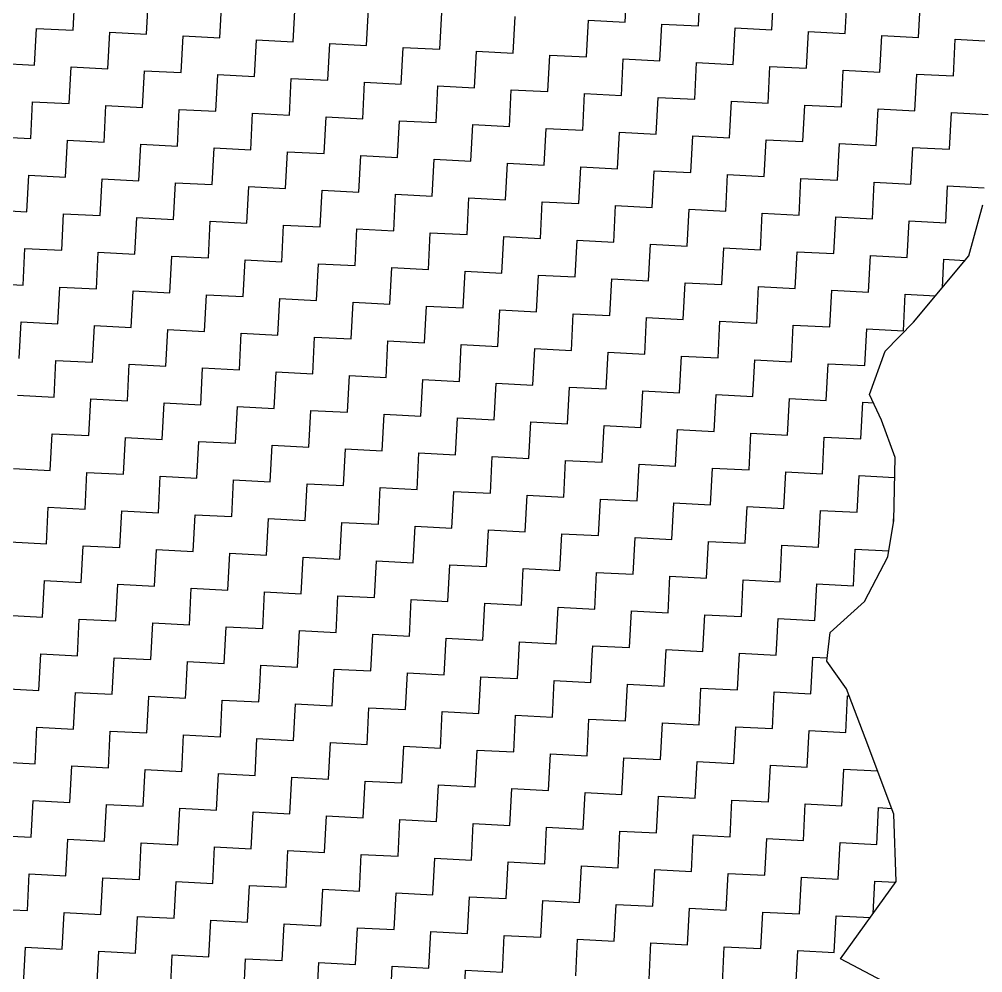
# Model space of a CAD drawing. Header units: metres. Extents: x 281214 to 284109, y 2088556 to 2092246.
# Drawn here: x 281509.4 to 281674.5, y 2091178.7 to 2091342.1 of the extents above; entities that cross this region are included whole.
import ezdxf

# ---------------------------------------------------------------- set-up
doc = ezdxf.new("R2010")
doc.units = ezdxf.units.M
doc.layers.add('POLY_HATCH', color=12, linetype='Continuous')

msp = doc.modelspace()

# ---------------------------------------------------------------- linework, layer by layer
at = {"layer": 'POLY_HATCH', "linetype": 'Continuous'}
for p, q in [((281613.24, 2091341.61), (281613.57, 2091347.9)), ((281518.59, 2091340.21), (281518.92, 2091346.5)), ((281531.17, 2091339.56), (281531.5, 2091345.85)), ((281625.82, 2091340.96), (281626.14, 2091347.25)), ((281638.39, 2091340.31), (281638.72, 2091346.59)), ((281650.97, 2091339.65), (281651.3, 2091345.94)), ((281543.75, 2091338.91), (281544.07, 2091345.2)), ((281556.32, 2091338.26), (281556.65, 2091344.55)), ((281663.55, 2091339), (281663.87, 2091345.29)), ((281568.9, 2091337.61), (281569.22, 2091343.89)), ((281581.47, 2091336.95), (281581.8, 2091343.24)), ((281594.05, 2091336.3), (281594.38, 2091342.59)), ((281606.63, 2091335.65), (281606.95, 2091341.94)), ((281606.95, 2091341.94), (281613.24, 2091341.61)), ((281619.2, 2091335), (281619.53, 2091341.28)), ((281619.53, 2091341.28), (281625.82, 2091340.96)), ((281511.98, 2091334.25), (281512.3, 2091340.54)), ((281512.3, 2091340.54), (281518.59, 2091340.21)), ((281524.56, 2091333.6), (281524.88, 2091339.89)), ((281524.88, 2091339.89), (281531.17, 2091339.56)), ((281537.13, 2091332.95), (281537.46, 2091339.24)), ((281537.46, 2091339.24), (281543.75, 2091338.91)), ((281631.78, 2091334.34), (281632.11, 2091340.63)), ((281632.11, 2091340.63), (281638.39, 2091340.31)), ((281644.36, 2091333.69), (281644.68, 2091339.98)), ((281644.68, 2091339.98), (281650.97, 2091339.65)), ((281656.93, 2091333.04), (281657.26, 2091339.33)), ((281657.26, 2091339.33), (281663.55, 2091339)), ((281549.71, 2091332.3), (281550.03, 2091338.58)), ((281550.03, 2091338.58), (281556.32, 2091338.26)), ((281562.28, 2091331.64), (281562.61, 2091337.93)), ((281562.61, 2091337.93), (281568.9, 2091337.61)), ((281669.51, 2091332.39), (281669.84, 2091338.68)), ((281669.84, 2091338.68), (281674.93, 2091338.41)), ((281574.86, 2091330.99), (281575.19, 2091337.28)), ((281575.19, 2091337.28), (281581.47, 2091336.95)), ((281587.44, 2091330.34), (281587.76, 2091336.63)), ((281587.76, 2091336.63), (281594.05, 2091336.3)), ((281600.01, 2091329.69), (281600.34, 2091335.97)), ((281600.34, 2091335.97), (281606.63, 2091335.65)), ((281505.69, 2091334.58), (281511.98, 2091334.25)), ((281612.59, 2091329.03), (281612.92, 2091335.32)), ((281612.92, 2091335.32), (281619.2, 2091335)), ((281625.17, 2091328.38), (281625.49, 2091334.67)), ((281625.49, 2091334.67), (281631.78, 2091334.34)), ((281517.94, 2091327.64), (281518.27, 2091333.93)), ((281518.27, 2091333.93), (281524.56, 2091333.6)), ((281530.52, 2091326.99), (281530.84, 2091333.27)), ((281530.84, 2091333.27), (281537.13, 2091332.95)), ((281543.09, 2091326.33), (281543.42, 2091332.62)), ((281543.42, 2091332.62), (281549.71, 2091332.3)), ((281637.74, 2091327.73), (281638.07, 2091334.02)), ((281638.07, 2091334.02), (281644.36, 2091333.69)), ((281650.32, 2091327.08), (281650.64, 2091333.37)), ((281650.64, 2091333.37), (281656.93, 2091333.04)), ((281662.89, 2091326.42), (281663.22, 2091332.71)), ((281663.22, 2091332.71), (281669.51, 2091332.39)), ((281555.67, 2091325.68), (281556, 2091331.97)), ((281556, 2091331.97), (281562.28, 2091331.64)), ((281568.25, 2091325.03), (281568.57, 2091331.32)), ((281568.57, 2091331.32), (281574.86, 2091330.99)), ((281580.82, 2091324.38), (281581.15, 2091330.67)), ((281581.15, 2091330.67), (281587.44, 2091330.34)), ((281593.4, 2091323.72), (281593.72, 2091330.01)), ((281593.72, 2091330.01), (281600.01, 2091329.69)), ((281605.98, 2091323.07), (281606.3, 2091329.36)), ((281606.3, 2091329.36), (281612.59, 2091329.03)), ((281511.33, 2091321.68), (281511.65, 2091327.96)), ((281511.65, 2091327.96), (281517.94, 2091327.64)), ((281618.55, 2091322.42), (281618.88, 2091328.71)), ((281618.88, 2091328.71), (281625.17, 2091328.38)), ((281631.13, 2091321.77), (281631.45, 2091328.06)), ((281631.45, 2091328.06), (281637.74, 2091327.73)), ((281523.9, 2091321.02), (281524.23, 2091327.31)), ((281524.23, 2091327.31), (281530.52, 2091326.99)), ((281536.48, 2091320.37), (281536.81, 2091326.66)), ((281536.81, 2091326.66), (281543.09, 2091326.33)), ((281549.06, 2091319.72), (281549.38, 2091326.01)), ((281549.38, 2091326.01), (281555.67, 2091325.68)), ((281643.7, 2091321.12), (281644.03, 2091327.4)), ((281644.03, 2091327.4), (281650.32, 2091327.08)), ((281656.28, 2091320.46), (281656.61, 2091326.75)), ((281656.61, 2091326.75), (281662.89, 2091326.42)), ((281668.86, 2091319.81), (281669.18, 2091326.1)), ((281669.18, 2091326.1), (281675.47, 2091325.77)), ((281561.63, 2091319.07), (281561.96, 2091325.36)), ((281561.96, 2091325.36), (281568.25, 2091325.03)), ((281574.21, 2091318.41), (281574.53, 2091324.7)), ((281574.53, 2091324.7), (281580.82, 2091324.38)), ((281586.78, 2091317.76), (281587.11, 2091324.05)), ((281587.11, 2091324.05), (281593.4, 2091323.72)), ((281599.36, 2091317.11), (281599.69, 2091323.4)), ((281599.69, 2091323.4), (281605.98, 2091323.07)), ((281611.94, 2091316.46), (281612.26, 2091322.75)), ((281612.26, 2091322.75), (281618.55, 2091322.42)), ((281505.04, 2091322), (281511.33, 2091321.68)), ((281517.29, 2091315.06), (281517.61, 2091321.35)), ((281517.61, 2091321.35), (281523.9, 2091321.02)), ((281624.51, 2091315.81), (281624.84, 2091322.09)), ((281624.84, 2091322.09), (281631.13, 2091321.77)), ((281637.09, 2091315.15), (281637.42, 2091321.44)), ((281637.42, 2091321.44), (281643.7, 2091321.12)), ((281529.86, 2091314.41), (281530.19, 2091320.7)), ((281530.19, 2091320.7), (281536.48, 2091320.37)), ((281542.44, 2091313.76), (281542.77, 2091320.05)), ((281542.77, 2091320.05), (281549.06, 2091319.72)), ((281555.02, 2091313.11), (281555.34, 2091319.39)), ((281555.34, 2091319.39), (281561.63, 2091319.07)), ((281649.67, 2091314.5), (281649.99, 2091320.79)), ((281649.99, 2091320.79), (281656.28, 2091320.46)), ((281662.24, 2091313.85), (281662.57, 2091320.14)), ((281662.57, 2091320.14), (281668.86, 2091319.81)), ((281567.59, 2091312.45), (281567.92, 2091318.74)), ((281567.92, 2091318.74), (281574.21, 2091318.41)), ((281580.17, 2091311.8), (281580.5, 2091318.09)), ((281580.5, 2091318.09), (281586.78, 2091317.76)), ((281592.75, 2091311.15), (281593.07, 2091317.44)), ((281593.07, 2091317.44), (281599.36, 2091317.11)), ((281605.32, 2091310.5), (281605.65, 2091316.78)), ((281605.65, 2091316.78), (281611.94, 2091316.46)), ((281617.9, 2091309.84), (281618.23, 2091316.13)), ((281618.23, 2091316.13), (281624.51, 2091315.81)), ((281510.67, 2091309.1), (281511, 2091315.39)), ((281511, 2091315.39), (281517.29, 2091315.06)), ((281523.25, 2091308.45), (281523.58, 2091314.74)), ((281523.58, 2091314.74), (281529.86, 2091314.41)), ((281630.48, 2091309.19), (281630.8, 2091315.48)), ((281630.8, 2091315.48), (281637.09, 2091315.15)), ((281643.05, 2091308.54), (281643.38, 2091314.83)), ((281643.38, 2091314.83), (281649.67, 2091314.5)), ((281535.83, 2091307.8), (281536.15, 2091314.08)), ((281536.15, 2091314.08), (281542.44, 2091313.76)), ((281548.4, 2091307.14), (281548.73, 2091313.43)), ((281548.73, 2091313.43), (281555.02, 2091313.11)), ((281560.98, 2091306.49), (281561.31, 2091312.78)), ((281561.31, 2091312.78), (281567.59, 2091312.45)), ((281655.63, 2091307.89), (281655.95, 2091314.17)), ((281655.95, 2091314.17), (281662.24, 2091313.85)), ((281668.2, 2091307.23), (281668.53, 2091313.52)), ((281668.53, 2091313.52), (281674.82, 2091313.2)), ((281573.56, 2091305.84), (281573.88, 2091312.13)), ((281573.88, 2091312.13), (281580.17, 2091311.8)), ((281586.13, 2091305.19), (281586.46, 2091311.47)), ((281586.46, 2091311.47), (281592.75, 2091311.15)), ((281598.71, 2091304.53), (281599.03, 2091310.82)), ((281599.03, 2091310.82), (281605.32, 2091310.5)), ((281611.28, 2091303.88), (281611.61, 2091310.17)), ((281611.61, 2091310.17), (281617.9, 2091309.84)), ((281623.86, 2091303.23), (281624.19, 2091309.52)), ((281624.19, 2091309.52), (281630.48, 2091309.19)), ((281504.39, 2091309.43), (281510.67, 2091309.1)), ((281516.64, 2091302.49), (281516.96, 2091308.77)), ((281516.96, 2091308.77), (281523.25, 2091308.45)), ((281529.21, 2091301.83), (281529.54, 2091308.12)), ((281529.54, 2091308.12), (281535.83, 2091307.8)), ((281636.44, 2091302.58), (281636.76, 2091308.87)), ((281636.76, 2091308.87), (281643.05, 2091308.54)), ((281649.01, 2091301.92), (281649.34, 2091308.21)), ((281649.34, 2091308.21), (281655.63, 2091307.89)), ((281541.79, 2091301.18), (281542.11, 2091307.47)), ((281542.11, 2091307.47), (281548.4, 2091307.14)), ((281554.37, 2091300.53), (281554.69, 2091306.82)), ((281554.69, 2091306.82), (281560.98, 2091306.49)), ((281566.94, 2091299.88), (281567.27, 2091306.16)), ((281567.27, 2091306.16), (281573.56, 2091305.84)), ((281661.59, 2091301.27), (281661.92, 2091307.56)), ((281661.92, 2091307.56), (281668.2, 2091307.23)), ((281579.52, 2091299.22), (281579.84, 2091305.51)), ((281579.84, 2091305.51), (281586.13, 2091305.19)), ((281592.09, 2091298.57), (281592.42, 2091304.86)), ((281592.42, 2091304.86), (281598.71, 2091304.53)), ((281604.67, 2091297.92), (281605, 2091304.21)), ((281605, 2091304.21), (281611.28, 2091303.88)), ((281617.25, 2091297.27), (281617.57, 2091303.56)), ((281617.57, 2091303.56), (281623.86, 2091303.23)), ((281629.82, 2091296.61), (281630.15, 2091302.9)), ((281630.15, 2091302.9), (281636.44, 2091302.58)), ((281510.02, 2091296.52), (281510.35, 2091302.81)), ((281510.35, 2091302.81), (281516.64, 2091302.49)), ((281522.6, 2091295.87), (281522.92, 2091302.16)), ((281522.92, 2091302.16), (281529.21, 2091301.83)), ((281535.17, 2091295.22), (281535.5, 2091301.51)), ((281535.5, 2091301.51), (281541.79, 2091301.18)), ((281642.4, 2091295.96), (281642.73, 2091302.25)), ((281642.73, 2091302.25), (281649.01, 2091301.92)), ((281654.98, 2091295.31), (281655.3, 2091301.6)), ((281655.3, 2091301.6), (281661.59, 2091301.27)), ((281547.75, 2091294.57), (281548.08, 2091300.86)), ((281548.08, 2091300.86), (281554.37, 2091300.53)), ((281560.33, 2091293.91), (281560.65, 2091300.2)), ((281560.65, 2091300.2), (281566.94, 2091299.88)), ((281572.9, 2091293.26), (281573.23, 2091299.55)), ((281573.23, 2091299.55), (281579.52, 2091299.22)), ((281667.63, 2091296.1), (281667.88, 2091300.95)), ((281667.88, 2091300.95), (281671.52, 2091300.76)), ((281585.48, 2091292.61), (281585.81, 2091298.9)), ((281585.81, 2091298.9), (281592.09, 2091298.57)), ((281598.06, 2091291.96), (281598.38, 2091298.25)), ((281598.38, 2091298.25), (281604.67, 2091297.92)), ((281503.73, 2091296.85), (281510.02, 2091296.52)), ((281610.63, 2091291.31), (281610.96, 2091297.59)), ((281610.96, 2091297.59), (281617.25, 2091297.27)), ((281623.21, 2091290.65), (281623.53, 2091296.94)), ((281623.53, 2091296.94), (281629.82, 2091296.61)), ((281635.79, 2091290), (281636.11, 2091296.29)), ((281636.11, 2091296.29), (281642.4, 2091295.96)), ((281515.98, 2091289.91), (281516.31, 2091296.2)), ((281516.31, 2091296.2), (281522.6, 2091295.87)), ((281528.56, 2091289.26), (281528.89, 2091295.55)), ((281528.89, 2091295.55), (281535.17, 2091295.22)), ((281541.14, 2091288.6), (281541.46, 2091294.89)), ((281541.46, 2091294.89), (281547.75, 2091294.57)), ((281648.36, 2091289.35), (281648.69, 2091295.64)), ((281648.69, 2091295.64), (281654.98, 2091295.31)), ((281660.94, 2091288.7), (281661.26, 2091294.98)), ((281661.26, 2091294.98), (281666.47, 2091294.71)), ((281553.71, 2091287.95), (281554.04, 2091294.24)), ((281554.04, 2091294.24), (281560.33, 2091293.91)), ((281566.29, 2091287.3), (281566.62, 2091293.59)), ((281566.62, 2091293.59), (281572.9, 2091293.26)), ((281578.87, 2091286.65), (281579.19, 2091292.94)), ((281579.19, 2091292.94), (281585.48, 2091292.61)), ((281591.44, 2091286), (281591.77, 2091292.28)), ((281591.77, 2091292.28), (281598.06, 2091291.96)), ((281604.02, 2091285.34), (281604.34, 2091291.63)), ((281604.34, 2091291.63), (281610.63, 2091291.31)), ((281509.37, 2091283.95), (281509.7, 2091290.24)), ((281509.7, 2091290.24), (281515.98, 2091289.91)), ((281616.59, 2091284.69), (281616.92, 2091290.98)), ((281616.92, 2091290.98), (281623.21, 2091290.65)), ((281629.17, 2091284.04), (281629.5, 2091290.33)), ((281629.5, 2091290.33), (281635.79, 2091290)), ((281641.75, 2091283.39), (281642.07, 2091289.67)), ((281642.07, 2091289.67), (281648.36, 2091289.35)), ((281521.95, 2091283.3), (281522.27, 2091289.58)), ((281522.27, 2091289.58), (281528.56, 2091289.26)), ((281534.52, 2091282.64), (281534.85, 2091288.93)), ((281534.85, 2091288.93), (281541.14, 2091288.6)), ((281547.1, 2091281.99), (281547.42, 2091288.28)), ((281547.42, 2091288.28), (281553.71, 2091287.95)), ((281654.32, 2091282.73), (281654.65, 2091289.02)), ((281654.65, 2091289.02), (281660.94, 2091288.7)), ((281559.67, 2091281.34), (281560, 2091287.63)), ((281560, 2091287.63), (281566.29, 2091287.3)), ((281572.25, 2091280.69), (281572.58, 2091286.97)), ((281572.58, 2091286.97), (281578.87, 2091286.65)), ((281584.83, 2091280.03), (281585.15, 2091286.32)), ((281585.15, 2091286.32), (281591.44, 2091286)), ((281597.4, 2091279.38), (281597.73, 2091285.67)), ((281597.73, 2091285.67), (281604.02, 2091285.34)), ((281609.98, 2091278.73), (281610.31, 2091285.02)), ((281610.31, 2091285.02), (281616.59, 2091284.69)), ((281515.33, 2091277.33), (281515.66, 2091283.62)), ((281515.66, 2091283.62), (281521.95, 2091283.3)), ((281622.56, 2091278.08), (281622.88, 2091284.36)), ((281622.88, 2091284.36), (281629.17, 2091284.04)), ((281635.13, 2091277.42), (281635.46, 2091283.71)), ((281635.46, 2091283.71), (281641.75, 2091283.39)), ((281647.71, 2091276.77), (281648.04, 2091283.06)), ((281648.04, 2091283.06), (281654.32, 2091282.73)), ((281527.91, 2091276.68), (281528.23, 2091282.97)), ((281528.23, 2091282.97), (281534.52, 2091282.64)), ((281540.48, 2091276.03), (281540.81, 2091282.32)), ((281540.81, 2091282.32), (281547.1, 2091281.99)), ((281553.06, 2091275.38), (281553.39, 2091281.66)), ((281553.39, 2091281.66), (281559.67, 2091281.34)), ((281565.64, 2091274.72), (281565.96, 2091281.01)), ((281565.96, 2091281.01), (281572.25, 2091280.69)), ((281578.21, 2091274.07), (281578.54, 2091280.36)), ((281578.54, 2091280.36), (281584.83, 2091280.03)), ((281590.79, 2091273.42), (281591.12, 2091279.71)), ((281591.12, 2091279.71), (281597.4, 2091279.38)), ((281603.37, 2091272.77), (281603.69, 2091279.06)), ((281603.69, 2091279.06), (281609.98, 2091278.73)), ((281615.94, 2091272.11), (281616.27, 2091278.4)), ((281616.27, 2091278.4), (281622.56, 2091278.08)), ((281509.04, 2091277.66), (281515.33, 2091277.33)), ((281521.29, 2091270.72), (281521.62, 2091277.01)), ((281521.62, 2091277.01), (281527.91, 2091276.68)), ((281628.52, 2091271.46), (281628.84, 2091277.75)), ((281628.84, 2091277.75), (281635.13, 2091277.42)), ((281641.09, 2091270.81), (281641.42, 2091277.1)), ((281641.42, 2091277.1), (281647.71, 2091276.77)), ((281653.67, 2091270.16), (281654, 2091276.45)), ((281654, 2091276.45), (281655.8, 2091276.35)), ((281533.87, 2091270.07), (281534.2, 2091276.35)), ((281534.2, 2091276.35), (281540.48, 2091276.03)), ((281546.45, 2091269.41), (281546.77, 2091275.7)), ((281546.77, 2091275.7), (281553.06, 2091275.38)), ((281559.02, 2091268.76), (281559.35, 2091275.05)), ((281559.35, 2091275.05), (281565.64, 2091274.72)), ((281571.6, 2091268.11), (281571.92, 2091274.4)), ((281571.92, 2091274.4), (281578.21, 2091274.07)), ((281584.18, 2091267.46), (281584.5, 2091273.75)), ((281584.5, 2091273.75), (281590.79, 2091273.42)), ((281596.75, 2091266.8), (281597.08, 2091273.09)), ((281597.08, 2091273.09), (281603.37, 2091272.77)), ((281609.33, 2091266.15), (281609.65, 2091272.44)), ((281609.65, 2091272.44), (281615.94, 2091272.11)), ((281621.9, 2091265.5), (281622.23, 2091271.79)), ((281622.23, 2091271.79), (281628.52, 2091271.46)), ((281514.68, 2091264.76), (281515.01, 2091271.05)), ((281515.01, 2091271.05), (281521.29, 2091270.72)), ((281527.26, 2091264.1), (281527.58, 2091270.39)), ((281527.58, 2091270.39), (281533.87, 2091270.07)), ((281634.48, 2091264.85), (281634.81, 2091271.14)), ((281634.81, 2091271.14), (281641.09, 2091270.81)), ((281647.06, 2091264.2), (281647.38, 2091270.48)), ((281647.38, 2091270.48), (281653.67, 2091270.16)), ((281539.83, 2091263.45), (281540.16, 2091269.74)), ((281540.16, 2091269.74), (281546.45, 2091269.41)), ((281552.41, 2091262.8), (281552.73, 2091269.09)), ((281552.73, 2091269.09), (281559.02, 2091268.76)), ((281564.98, 2091262.15), (281565.31, 2091268.44)), ((281565.31, 2091268.44), (281571.6, 2091268.11)), ((281577.56, 2091261.5), (281577.89, 2091267.78)), ((281577.89, 2091267.78), (281584.18, 2091267.46)), ((281590.14, 2091260.84), (281590.46, 2091267.13)), ((281590.46, 2091267.13), (281596.75, 2091266.8)), ((281508.39, 2091265.08), (281514.68, 2091264.76)), ((281602.71, 2091260.19), (281603.04, 2091266.48)), ((281603.04, 2091266.48), (281609.33, 2091266.15)), ((281615.29, 2091259.54), (281615.62, 2091265.83)), ((281615.62, 2091265.83), (281621.9, 2091265.5)), ((281627.87, 2091258.89), (281628.19, 2091265.17)), ((281628.19, 2091265.17), (281634.48, 2091264.85)), ((281520.64, 2091258.14), (281520.97, 2091264.43)), ((281520.97, 2091264.43), (281527.26, 2091264.1)), ((281533.22, 2091257.49), (281533.54, 2091263.78)), ((281533.54, 2091263.78), (281539.83, 2091263.45)), ((281640.44, 2091258.23), (281640.77, 2091264.52)), ((281640.77, 2091264.52), (281647.06, 2091264.2)), ((281653.02, 2091257.58), (281653.34, 2091263.87)), ((281653.34, 2091263.87), (281659.44, 2091263.55)), ((281545.79, 2091256.84), (281546.12, 2091263.13)), ((281546.12, 2091263.13), (281552.41, 2091262.8)), ((281558.37, 2091256.19), (281558.7, 2091262.47)), ((281558.7, 2091262.47), (281564.98, 2091262.15)), ((281570.95, 2091255.53), (281571.27, 2091261.82)), ((281571.27, 2091261.82), (281577.56, 2091261.5)), ((281583.52, 2091254.88), (281583.85, 2091261.17)), ((281583.85, 2091261.17), (281590.14, 2091260.84)), ((281596.1, 2091254.23), (281596.43, 2091260.52)), ((281596.43, 2091260.52), (281602.71, 2091260.19)), ((281514.03, 2091252.18), (281514.35, 2091258.47)), ((281514.35, 2091258.47), (281520.64, 2091258.14)), ((281608.68, 2091253.58), (281609, 2091259.86)), ((281609, 2091259.86), (281615.29, 2091259.54)), ((281621.25, 2091252.92), (281621.58, 2091259.21)), ((281621.58, 2091259.21), (281627.87, 2091258.89)), ((281633.83, 2091252.27), (281634.15, 2091258.56)), ((281634.15, 2091258.56), (281640.44, 2091258.23)), ((281526.6, 2091251.53), (281526.93, 2091257.82)), ((281526.93, 2091257.82), (281533.22, 2091257.49)), ((281539.18, 2091250.88), (281539.51, 2091257.16)), ((281539.51, 2091257.16), (281545.79, 2091256.84)), ((281646.4, 2091251.62), (281646.73, 2091257.91)), ((281646.73, 2091257.91), (281653.02, 2091257.58)), ((281659.24, 2091255.87), (281659.3, 2091257.16)), ((281551.76, 2091250.22), (281552.08, 2091256.51)), ((281552.08, 2091256.51), (281558.37, 2091256.19)), ((281564.33, 2091249.57), (281564.66, 2091255.86)), ((281564.66, 2091255.86), (281570.95, 2091255.53)), ((281576.91, 2091248.92), (281577.23, 2091255.21)), ((281577.23, 2091255.21), (281583.52, 2091254.88)), ((281589.48, 2091248.27), (281589.81, 2091254.55)), ((281589.81, 2091254.55), (281596.1, 2091254.23)), ((281602.06, 2091247.61), (281602.39, 2091253.9)), ((281602.39, 2091253.9), (281608.68, 2091253.58)), ((281507.74, 2091252.51), (281514.03, 2091252.18)), ((281519.99, 2091245.57), (281520.31, 2091251.85)), ((281520.31, 2091251.85), (281526.6, 2091251.53)), ((281614.64, 2091246.96), (281614.96, 2091253.25)), ((281614.96, 2091253.25), (281621.25, 2091252.92)), ((281627.21, 2091246.31), (281627.54, 2091252.6)), ((281627.54, 2091252.6), (281633.83, 2091252.27)), ((281639.79, 2091245.66), (281640.12, 2091251.95)), ((281640.12, 2091251.95), (281646.4, 2091251.62)), ((281532.57, 2091244.91), (281532.89, 2091251.2)), ((281532.89, 2091251.2), (281539.18, 2091250.88)), ((281545.14, 2091244.26), (281545.47, 2091250.55)), ((281545.47, 2091250.55), (281551.76, 2091250.22)), ((281652.37, 2091245), (281652.69, 2091251.29)), ((281652.69, 2091251.29), (281658.46, 2091250.99)), ((281557.72, 2091243.61), (281558.04, 2091249.9)), ((281558.04, 2091249.9), (281564.33, 2091249.57)), ((281570.29, 2091242.96), (281570.62, 2091249.25)), ((281570.62, 2091249.25), (281576.91, 2091248.92)), ((281582.87, 2091242.3), (281583.2, 2091248.59)), ((281583.2, 2091248.59), (281589.48, 2091248.27)), ((281595.45, 2091241.65), (281595.77, 2091247.94)), ((281595.77, 2091247.94), (281602.06, 2091247.61)), ((281608.02, 2091241), (281608.35, 2091247.29)), ((281608.35, 2091247.29), (281614.64, 2091246.96)), ((281513.37, 2091239.6), (281513.7, 2091245.89)), ((281513.7, 2091245.89), (281519.99, 2091245.57)), ((281525.95, 2091238.95), (281526.28, 2091245.24)), ((281526.28, 2091245.24), (281532.57, 2091244.91)), ((281620.6, 2091240.35), (281620.93, 2091246.64)), ((281620.93, 2091246.64), (281627.21, 2091246.31)), ((281633.18, 2091239.7), (281633.5, 2091245.98)), ((281633.5, 2091245.98), (281639.79, 2091245.66)), ((281645.75, 2091239.04), (281646.08, 2091245.33)), ((281646.08, 2091245.33), (281652.37, 2091245)), ((281538.53, 2091238.3), (281538.85, 2091244.59)), ((281538.85, 2091244.59), (281545.14, 2091244.26)), ((281551.1, 2091237.65), (281551.43, 2091243.94)), ((281551.43, 2091243.94), (281557.72, 2091243.61)), ((281563.68, 2091236.99), (281564.01, 2091243.28)), ((281564.01, 2091243.28), (281570.29, 2091242.96)), ((281576.26, 2091236.34), (281576.58, 2091242.63)), ((281576.58, 2091242.63), (281582.87, 2091242.3)), ((281588.83, 2091235.69), (281589.16, 2091241.98)), ((281589.16, 2091241.98), (281595.45, 2091241.65)), ((281601.41, 2091235.04), (281601.73, 2091241.33)), ((281601.73, 2091241.33), (281608.02, 2091241)), ((281613.99, 2091234.39), (281614.31, 2091240.67)), ((281614.31, 2091240.67), (281620.6, 2091240.35)), ((281507.09, 2091239.93), (281513.37, 2091239.6)), ((281519.34, 2091232.99), (281519.66, 2091239.28)), ((281519.66, 2091239.28), (281525.95, 2091238.95)), ((281531.91, 2091232.34), (281532.24, 2091238.63)), ((281532.24, 2091238.63), (281538.53, 2091238.3)), ((281626.62, 2091234.92), (281626.89, 2091240.02)), ((281626.89, 2091240.02), (281633.18, 2091239.7)), ((281639.3, 2091236.12), (281639.46, 2091239.37)), ((281639.46, 2091239.37), (281645.75, 2091239.04)), ((281544.49, 2091231.69), (281544.82, 2091237.97)), ((281544.82, 2091237.97), (281551.1, 2091237.65)), ((281557.07, 2091231.03), (281557.39, 2091237.32)), ((281557.39, 2091237.32), (281563.68, 2091236.99)), ((281569.64, 2091230.38), (281569.97, 2091236.67)), ((281569.97, 2091236.67), (281576.26, 2091236.34)), ((281582.27, 2091230.71), (281582.54, 2091236.02)), ((281582.54, 2091236.02), (281588.83, 2091235.69)), ((281594.94, 2091231.91), (281595.12, 2091235.36)), ((281595.12, 2091235.36), (281601.41, 2091235.04)), ((281639.14, 2091233.08), (281639.3, 2091236.12)), ((281607.61, 2091233.12), (281607.7, 2091234.71)), ((281607.7, 2091234.71), (281613.99, 2091234.39)), ((281619.95, 2091227.77), (281620.27, 2091234.06)), ((281620.27, 2091234.06), (281626.56, 2091233.73)), ((281626.56, 2091233.73), (281626.62, 2091234.92)), ((281512.72, 2091227.03), (281513.05, 2091233.32)), ((281513.05, 2091233.32), (281519.34, 2091232.99)), ((281525.3, 2091226.38), (281525.62, 2091232.66)), ((281525.62, 2091232.66), (281531.91, 2091232.34)), ((281537.92, 2091226.5), (281538.2, 2091232.01)), ((281538.2, 2091232.01), (281544.49, 2091231.69)), ((281594.79, 2091229.08), (281594.94, 2091231.91)), ((281607.37, 2091228.42), (281607.61, 2091233.12)), ((281632.52, 2091227.12), (281632.85, 2091233.41)), ((281632.85, 2091233.41), (281639.14, 2091233.08)), ((281645.1, 2091226.47), (281645.43, 2091232.75)), ((281645.43, 2091232.75), (281647.89, 2091232.63)), ((281550.59, 2091227.7), (281550.78, 2091231.36)), ((281550.78, 2091231.36), (281557.07, 2091231.03)), ((281563.26, 2091228.91), (281563.35, 2091230.71)), ((281563.35, 2091230.71), (281569.64, 2091230.38)), ((281582.22, 2091229.73), (281582.27, 2091230.71)), ((281563.03, 2091224.42), (281563.26, 2091228.91)), ((281575.6, 2091223.77), (281575.93, 2091230.05)), ((281575.93, 2091230.05), (281582.22, 2091229.73)), ((281588.18, 2091223.11), (281588.51, 2091229.4)), ((281588.51, 2091229.4), (281594.79, 2091229.08)), ((281600.76, 2091222.46), (281601.08, 2091228.75)), ((281601.08, 2091228.75), (281607.37, 2091228.42)), ((281506.43, 2091227.35), (281512.72, 2091227.03)), ((281550.45, 2091225.07), (281550.59, 2091227.7)), ((281613.33, 2091221.81), (281613.66, 2091228.1)), ((281613.66, 2091228.1), (281619.95, 2091227.77)), ((281625.91, 2091221.16), (281626.24, 2091227.45)), ((281626.24, 2091227.45), (281632.52, 2091227.12)), ((281518.91, 2091224.69), (281519.01, 2091226.7)), ((281519.01, 2091226.7), (281525.3, 2091226.38)), ((281531.26, 2091219.76), (281531.58, 2091225.9)), ((281531.58, 2091225.9), (281531.59, 2091226.05)), ((281531.59, 2091226.05), (281532.62, 2091226)), ((281532.62, 2091226), (281537.87, 2091225.72)), ((281537.87, 2091225.72), (281537.92, 2091226.5)), ((281543.84, 2091219.11), (281544.16, 2091225.4)), ((281544.16, 2091225.4), (281550.45, 2091225.07)), ((281638.49, 2091220.5), (281638.81, 2091226.79)), ((281638.81, 2091226.79), (281645.1, 2091226.47)), ((281651.06, 2091219.85), (281651.39, 2091226.14)), ((281651.39, 2091226.14), (281651.65, 2091226.13)), ((281518.68, 2091220.41), (281518.91, 2091224.69)), ((281556.41, 2091218.46), (281556.74, 2091224.74)), ((281556.74, 2091224.74), (281563.03, 2091224.42)), ((281568.99, 2091217.8), (281569.32, 2091224.09)), ((281569.32, 2091224.09), (281575.6, 2091223.77)), ((281581.57, 2091217.15), (281581.89, 2091223.44)), ((281581.89, 2091223.44), (281588.18, 2091223.11)), ((281594.14, 2091216.5), (281594.47, 2091222.79)), ((281594.47, 2091222.79), (281600.76, 2091222.46)), ((281606.72, 2091215.85), (281607.04, 2091222.14)), ((281607.04, 2091222.14), (281613.33, 2091221.81)), ((281512.07, 2091214.45), (281512.4, 2091220.74)), ((281512.4, 2091220.74), (281518.68, 2091220.41)), ((281619.29, 2091215.19), (281619.62, 2091221.48)), ((281619.62, 2091221.48), (281625.91, 2091221.16)), ((281631.87, 2091214.54), (281632.2, 2091220.83)), ((281632.2, 2091220.83), (281638.49, 2091220.5)), ((281524.65, 2091213.8), (281524.97, 2091220.09)), ((281524.97, 2091220.09), (281531.26, 2091219.76)), ((281537.22, 2091213.15), (281537.55, 2091219.44)), ((281537.55, 2091219.44), (281543.84, 2091219.11)), ((281549.8, 2091212.49), (281550.12, 2091218.78)), ((281550.12, 2091218.78), (281556.41, 2091218.46)), ((281644.45, 2091213.89), (281644.77, 2091220.18)), ((281644.77, 2091220.18), (281651.06, 2091219.85)), ((281562.38, 2091211.84), (281562.7, 2091218.13)), ((281562.7, 2091218.13), (281568.99, 2091217.8)), ((281574.95, 2091211.19), (281575.28, 2091217.48)), ((281575.28, 2091217.48), (281581.57, 2091217.15)), ((281587.53, 2091210.54), (281587.85, 2091216.83)), ((281587.85, 2091216.83), (281594.14, 2091216.5)), ((281600.1, 2091209.89), (281600.43, 2091216.17)), ((281600.43, 2091216.17), (281606.72, 2091215.85)), ((281612.68, 2091209.23), (281613.01, 2091215.52)), ((281613.01, 2091215.52), (281619.29, 2091215.19)), ((281505.78, 2091214.78), (281512.07, 2091214.45)), ((281518.03, 2091207.84), (281518.36, 2091214.13)), ((281518.36, 2091214.13), (281524.65, 2091213.8)), ((281625.26, 2091208.58), (281625.58, 2091214.87)), ((281625.58, 2091214.87), (281631.87, 2091214.54)), ((281637.83, 2091207.93), (281638.16, 2091214.22)), ((281638.16, 2091214.22), (281644.45, 2091213.89)), ((281530.61, 2091207.18), (281530.93, 2091213.47)), ((281530.93, 2091213.47), (281537.22, 2091213.15)), ((281543.18, 2091206.53), (281543.51, 2091212.82)), ((281543.51, 2091212.82), (281549.8, 2091212.49)), ((281555.76, 2091205.88), (281556.09, 2091212.17)), ((281556.09, 2091212.17), (281562.38, 2091211.84)), ((281650.41, 2091207.28), (281650.74, 2091213.56)), ((281650.74, 2091213.56), (281656.51, 2091213.26)), ((281568.34, 2091205.23), (281568.66, 2091211.52)), ((281568.66, 2091211.52), (281574.95, 2091211.19)), ((281580.91, 2091204.58), (281581.24, 2091210.86)), ((281581.24, 2091210.86), (281587.53, 2091210.54)), ((281593.49, 2091203.92), (281593.82, 2091210.21)), ((281593.82, 2091210.21), (281600.1, 2091209.89)), ((281606.07, 2091203.27), (281606.39, 2091209.56)), ((281606.39, 2091209.56), (281612.68, 2091209.23)), ((281618.64, 2091202.62), (281618.97, 2091208.91)), ((281618.97, 2091208.91), (281625.26, 2091208.58)), ((281511.42, 2091201.88), (281511.74, 2091208.16)), ((281511.74, 2091208.16), (281518.03, 2091207.84)), ((281523.99, 2091201.22), (281524.32, 2091207.51)), ((281524.32, 2091207.51), (281530.61, 2091207.18)), ((281631.22, 2091201.97), (281631.54, 2091208.25)), ((281631.54, 2091208.25), (281637.83, 2091207.93)), ((281643.8, 2091201.31), (281644.12, 2091207.6)), ((281644.12, 2091207.6), (281650.41, 2091207.28)), ((281536.57, 2091200.57), (281536.9, 2091206.86)), ((281536.9, 2091206.86), (281543.18, 2091206.53)), ((281549.15, 2091199.92), (281549.47, 2091206.21)), ((281549.47, 2091206.21), (281555.76, 2091205.88)), ((281561.72, 2091199.27), (281562.05, 2091205.55)), ((281562.05, 2091205.55), (281568.34, 2091205.23)), ((281656.37, 2091200.66), (281656.7, 2091206.95)), ((281656.7, 2091206.95), (281658.93, 2091206.83)), ((281574.3, 2091198.61), (281574.63, 2091204.9)), ((281574.63, 2091204.9), (281580.91, 2091204.58)), ((281586.88, 2091197.96), (281587.2, 2091204.25)), ((281587.2, 2091204.25), (281593.49, 2091203.92)), ((281505.13, 2091202.2), (281511.42, 2091201.88)), ((281599.45, 2091197.31), (281599.78, 2091203.6)), ((281599.78, 2091203.6), (281606.07, 2091203.27)), ((281612.03, 2091196.66), (281612.35, 2091202.94)), ((281612.35, 2091202.94), (281618.64, 2091202.62)), ((281624.6, 2091196), (281624.93, 2091202.29)), ((281624.93, 2091202.29), (281631.22, 2091201.97)), ((281517.38, 2091195.26), (281517.71, 2091201.55)), ((281517.71, 2091201.55), (281523.99, 2091201.22)), ((281529.96, 2091194.61), (281530.28, 2091200.9)), ((281530.28, 2091200.9), (281536.57, 2091200.57)), ((281637.18, 2091195.35), (281637.51, 2091201.64)), ((281637.51, 2091201.64), (281643.8, 2091201.31)), ((281649.76, 2091194.7), (281650.08, 2091200.99)), ((281650.08, 2091200.99), (281656.37, 2091200.66)), ((281542.53, 2091193.96), (281542.86, 2091200.24)), ((281542.86, 2091200.24), (281549.15, 2091199.92)), ((281555.11, 2091193.3), (281555.43, 2091199.59)), ((281555.43, 2091199.59), (281561.72, 2091199.27)), ((281567.68, 2091192.65), (281568.01, 2091198.94)), ((281568.01, 2091198.94), (281574.3, 2091198.61)), ((281580.26, 2091192), (281580.59, 2091198.29)), ((281580.59, 2091198.29), (281586.88, 2091197.96)), ((281592.84, 2091191.35), (281593.16, 2091197.64)), ((281593.16, 2091197.64), (281599.45, 2091197.31)), ((281510.77, 2091189.3), (281511.09, 2091195.59)), ((281511.09, 2091195.59), (281517.38, 2091195.26)), ((281605.41, 2091190.69), (281605.74, 2091196.98)), ((281605.74, 2091196.98), (281612.03, 2091196.66)), ((281617.99, 2091190.04), (281618.32, 2091196.33)), ((281618.32, 2091196.33), (281624.6, 2091196)), ((281630.57, 2091189.39), (281630.89, 2091195.68)), ((281630.89, 2091195.68), (281637.18, 2091195.35)), ((281523.34, 2091188.65), (281523.67, 2091194.93)), ((281523.67, 2091194.93), (281529.96, 2091194.61)), ((281535.92, 2091187.99), (281536.24, 2091194.28)), ((281536.24, 2091194.28), (281542.53, 2091193.96)), ((281643.14, 2091188.74), (281643.47, 2091195.03)), ((281643.47, 2091195.03), (281649.76, 2091194.7)), ((281655.76, 2091188.82), (281656.05, 2091194.37)), ((281656.05, 2091194.37), (281659.61, 2091194.19)), ((281548.49, 2091187.34), (281548.82, 2091193.63)), ((281548.82, 2091193.63), (281555.11, 2091193.3)), ((281561.07, 2091186.69), (281561.4, 2091192.98)), ((281561.4, 2091192.98), (281567.68, 2091192.65)), ((281573.65, 2091186.04), (281573.97, 2091192.33)), ((281573.97, 2091192.33), (281580.26, 2091192)), ((281586.22, 2091185.38), (281586.55, 2091191.67)), ((281586.55, 2091191.67), (281592.84, 2091191.35)), ((281598.8, 2091184.73), (281599.13, 2091191.02)), ((281599.13, 2091191.02), (281605.41, 2091190.69)), ((281504.48, 2091189.63), (281510.77, 2091189.3)), ((281516.73, 2091182.68), (281517.05, 2091188.97)), ((281517.05, 2091188.97), (281523.34, 2091188.65)), ((281611.38, 2091184.08), (281611.7, 2091190.37)), ((281611.7, 2091190.37), (281617.99, 2091190.04)), ((281623.95, 2091183.43), (281624.28, 2091189.72)), ((281624.28, 2091189.72), (281630.57, 2091189.39)), ((281636.53, 2091182.78), (281636.85, 2091189.06)), ((281636.85, 2091189.06), (281643.14, 2091188.74)), ((281529.3, 2091182.03), (281529.63, 2091188.32)), ((281529.63, 2091188.32), (281535.92, 2091187.99)), ((281541.88, 2091181.38), (281542.21, 2091187.67)), ((281542.21, 2091187.67), (281548.49, 2091187.34)), ((281649.1, 2091182.12), (281649.43, 2091188.41)), ((281649.43, 2091188.41), (281655.25, 2091188.11)), ((281554.46, 2091180.73), (281554.78, 2091187.02)), ((281554.78, 2091187.02), (281561.07, 2091186.69)), ((281567.03, 2091180.08), (281567.36, 2091186.36)), ((281567.36, 2091186.36), (281573.65, 2091186.04)), ((281579.61, 2091179.42), (281579.93, 2091185.71)), ((281579.93, 2091185.71), (281586.22, 2091185.38)), ((281592.19, 2091178.77), (281592.51, 2091185.06)), ((281592.51, 2091185.06), (281598.8, 2091184.73)), ((281604.76, 2091178.12), (281605.09, 2091184.41)), ((281605.09, 2091184.41), (281611.38, 2091184.08)), ((281510.11, 2091176.72), (281510.44, 2091183.01)), ((281510.44, 2091183.01), (281516.73, 2091182.68)), ((281522.69, 2091176.07), (281523.02, 2091182.36)), ((281523.02, 2091182.36), (281529.3, 2091182.03)), ((281617.34, 2091177.47), (281617.66, 2091183.75)), ((281617.66, 2091183.75), (281623.95, 2091183.43)), ((281629.91, 2091176.81), (281630.24, 2091183.1)), ((281630.24, 2091183.1), (281636.53, 2091182.78)), ((281642.49, 2091176.16), (281642.82, 2091182.45)), ((281642.82, 2091182.45), (281649.1, 2091182.12)), ((281535.27, 2091175.42), (281535.59, 2091181.71)), ((281535.59, 2091181.71), (281541.88, 2091181.38)), ((281547.84, 2091174.77), (281548.17, 2091181.05)), ((281548.17, 2091181.05), (281554.46, 2091180.73)), ((281560.42, 2091174.11), (281560.74, 2091180.4)), ((281560.74, 2091180.4), (281567.03, 2091180.08)), ((281572.99, 2091173.46), (281573.32, 2091179.75)), ((281573.32, 2091179.75), (281579.61, 2091179.42)), ((281585.57, 2091172.81), (281585.9, 2091179.1)), ((281585.9, 2091179.1), (281592.19, 2091178.77))]:
    msp.add_line(p, q, dxfattribs=at)
at = {"layer": 'POLY_HATCH'}
for p, q in [((281672.16, 2091301.54), (281674.59, 2091310.29)), ((281662.69, 2091290.19), (281672.16, 2091301.54)), ((281657.82, 2091285.18), (281662.69, 2091290.19)), ((281655.14, 2091277.75), (281657.82, 2091285.18)), ((281657.21, 2091273.37), (281655.14, 2091277.75)), ((281659.51, 2091267), (281657.21, 2091273.37)), ((281659.28, 2091256.16), (281659.51, 2091267)), ((281658.3, 2091249.96), (281659.28, 2091256.16)), ((281654.28, 2091242.28), (281658.3, 2091249.96)), ((281648.41, 2091236.99), (281654.28, 2091242.28)), ((281647.83, 2091232.09), (281648.41, 2091236.99)), ((281651.2, 2091227.31), (281647.83, 2091232.09)), ((281654.39, 2091218.92), (281651.2, 2091227.31)), ((281659.3, 2091205.84), (281654.39, 2091218.92)), ((281659.69, 2091194.31), (281659.3, 2091205.84)), ((281650.16, 2091181.02), (281659.69, 2091194.31)), ((281658.49, 2091176.64), (281650.16, 2091181.02))]:
    msp.add_line(p, q, dxfattribs=at)

doc.saveas('drawing.dxf')
